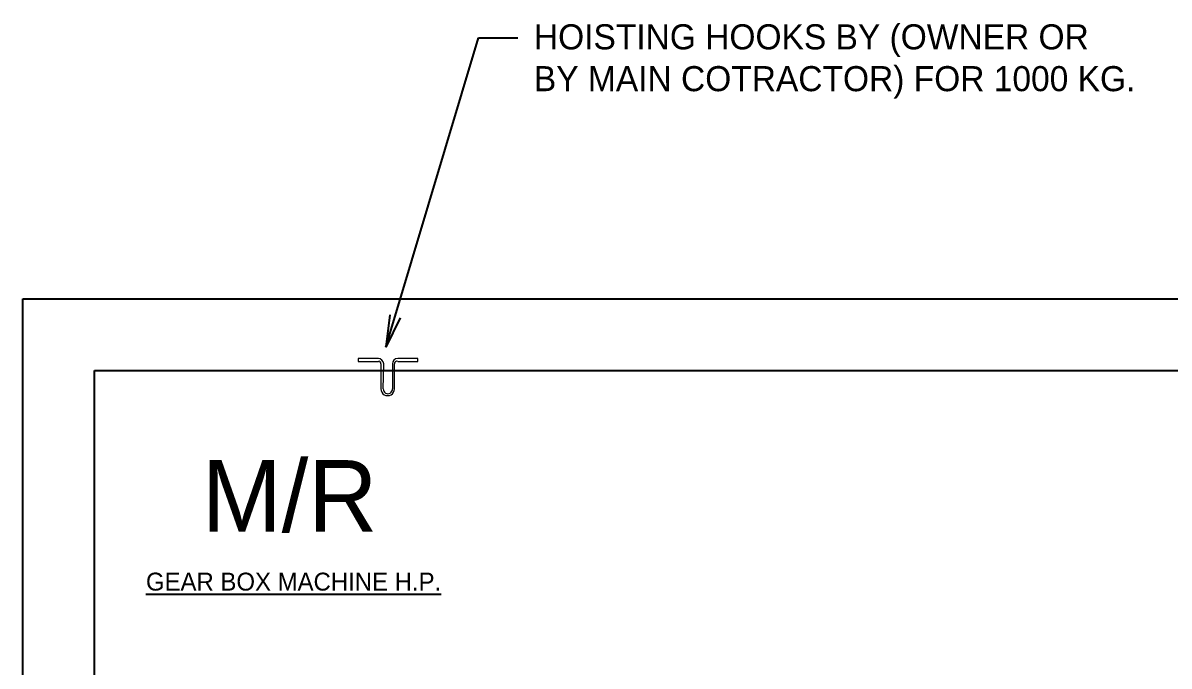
# Model space of a CAD drawing. Header units: millimetres. Extents: x 16084 to 24556, y -3303 to 19570.
# Drawn here: x 18200 to 21401, y 17775 to 19570 of the extents above; entities that cross this region are included whole.
import ezdxf
from ezdxf import colors
from ezdxf.entities.mleader import LeaderData, LeaderLine
from ezdxf.math import Vec2, Vec3

# ---------------------------------------------------------------- set-up
doc = ezdxf.new("R2010")
doc.units = ezdxf.units.MM
doc.header["$MEASUREMENT"] = 0
doc.layers.add('AA_Architecture', color=7, linetype='Continuous')

# ---------------------------------------------------------------- blocks, each defined once
blk = doc.blocks.new('$0$_Open')
at = {"color": 0, "linetype": 'ByBlock', "lineweight": -2}
for p, q in [((-1, 0.167), (0, 0)), ((-1, -0.167), (0, 0)), ((0, 0), (-1, 0))]:
    blk.add_line(p, q, dxfattribs=at)

msp = doc.modelspace()

# ---------------------------------------------------------------- linework, layer by layer
at = {"color": 7, "linetype": 'Continuous', "lineweight": 20, "true_color": 0x000007, "transparency": 33554666}
for points in [[(19193.34, 18633.421), (19136.05, 18633.421), (19136.05, 18625.609), (19193.34, 18625.609)], [(19246.723, 18625.609), (19302.711, 18625.609), (19302.711, 18633.421), (19246.723, 18633.421)], [(19199.85, 18619.098), (19199.85, 18548.788), (19199.85, 18548.788)], [(19206.36, 18548.788), (19207.662, 18619.098), (19207.662, 18619.098)], [(19232.401, 18619.098), (19232.401, 18548.788), (19232.401, 18548.788)], [(19237.609, 18548.788), (19237.609, 18619.098), (19237.609, 18619.098)]]:
    msp.add_lwpolyline(points, dxfattribs=at)
at = {"color": 7, "linetype": 'Continuous', "lineweight": 20, "transparency": 33554666}
for points in [[(19207.662, 18619.098), (19206.36, 18626.911), (19199.85, 18633.421), (19192.038, 18633.421)], [(19246.723, 18633.421), (19237.609, 18633.421), (19232.401, 18626.911), (19232.401, 18619.098)], [(19199.85, 18619.098), (19199.85, 18623.005), (19197.246, 18626.911), (19193.34, 18625.609)], [(19246.723, 18625.609), (19241.515, 18626.911), (19237.609, 18623.005), (19237.609, 18619.098)]]:
    msp.add_open_spline(points, degree=3, dxfattribs=at)
for points in [[(19199.85, 18548.788), (19199.85, 18542.278), (19203.756, 18535.768), (19208.964, 18531.862), (19208.964, 18531.862), (19215.474, 18529.258), (19223.287, 18529.258), (19228.495, 18531.862), (19228.495, 18531.862), (19235.005, 18535.768), (19237.609, 18542.278), (19237.609, 18548.788)], [(19206.36, 18548.788), (19206.36, 18544.882), (19208.964, 18539.674), (19212.87, 18537.07), (19212.87, 18537.07), (19216.776, 18534.466), (19221.985, 18534.466), (19225.891, 18537.07), (19225.891, 18537.07), (19229.797, 18539.674), (19232.401, 18544.882), (19232.401, 18548.788)]]:
    msp.add_open_spline(points, degree=3, knots=[0, 0, 0, 0, 0.08333334, 0.08333334, 0.08333334, 0.08333434, 0.16666667, 0.16666667, 0.16666667, 0.16666767, 1, 1, 1, 1], dxfattribs=at)
at = {"layer": 'AA_Architecture'}
for p, q in [((18200, 16400), (18200, 18800)), ((18200, 18800), (22700, 18800)), ((18400, 16400), (18400, 18600)), ((18400, 18600), (22700, 18600))]:
    msp.add_line(p, q, dxfattribs=at)

# ---------------------------------------------------------------- texts
at = {"insert": (18700, 18350), "char_height": 200, "attachment_point": 1}
msp.add_mtext('M/R', dxfattribs=at)
at = {"ltscale": 4, "insert": (18543.631, 18036.04), "char_height": 50, "attachment_point": 1}
msp.add_mtext_dynamic_manual_height_columns('{\\Fcadnw-1|c0;\\LGEAR BOX MACHINE H.P.}', width=2211.04972, gutter_width=200, heights=[111.151], dxfattribs=at)

# ---------------------------------------------------------------- leaders
ml = msp.add_multileader_mtext('Standard')
ml.set_content('{\\Fcents|c0;HOISTING HOOKS BY (OWNER OR BY MAIN COTRACTOR) FOR 1000 KG.}', color=256)
ml.set_leader_properties()
ml.set_arrow_properties(name='$0$_Open')
ml.build(insert=Vec2(0, 0))
ml.multileader.update_dxf_attribs({"text_right_attachment_type": 6, "dogleg_length": 0.36, "arrow_head_size": 90})
ctx = ml.context
ctx.base_point, ctx.char_height, ctx.arrow_head_size, ctx.landing_gap_size, ctx.plane_origin = Vec3(19582.253, 19528.656), 70, 90, 45, Vec3(-336130.187, -358818.892)
ctx.right_attachment = 6
notes = []
notes.append((ctx, [(0, (1, 1, 0), (19472.884, 19528.656), (1, 0), 109.369, [(0, [(19213.447, 18665.117)], 0, [])])]))
ctx.mtext.insert, ctx.mtext.width, ctx.mtext.flow_direction = Vec3(19627.253, 19566.078), 1688.43926, 5
for ctx, leaders in notes:
    for number, flags, end, landing, length, lines in leaders:
        leader = LeaderData()
        leader.index, (leader.has_last_leader_line, leader.has_dogleg_vector, leader.attachment_direction) = number, flags
        leader.last_leader_point, leader.dogleg_vector, leader.dogleg_length = Vec3(end), Vec3(landing), length
        for number, points, colour, breaks in lines:
            line = LeaderLine()
            line.index, line.vertices, line.color, line.breaks = number, Vec3.list(points), colors.encode_raw_color(colour), breaks
            leader.lines.append(line)
        ctx.leaders.append(leader)

doc.saveas('drawing.dxf')
